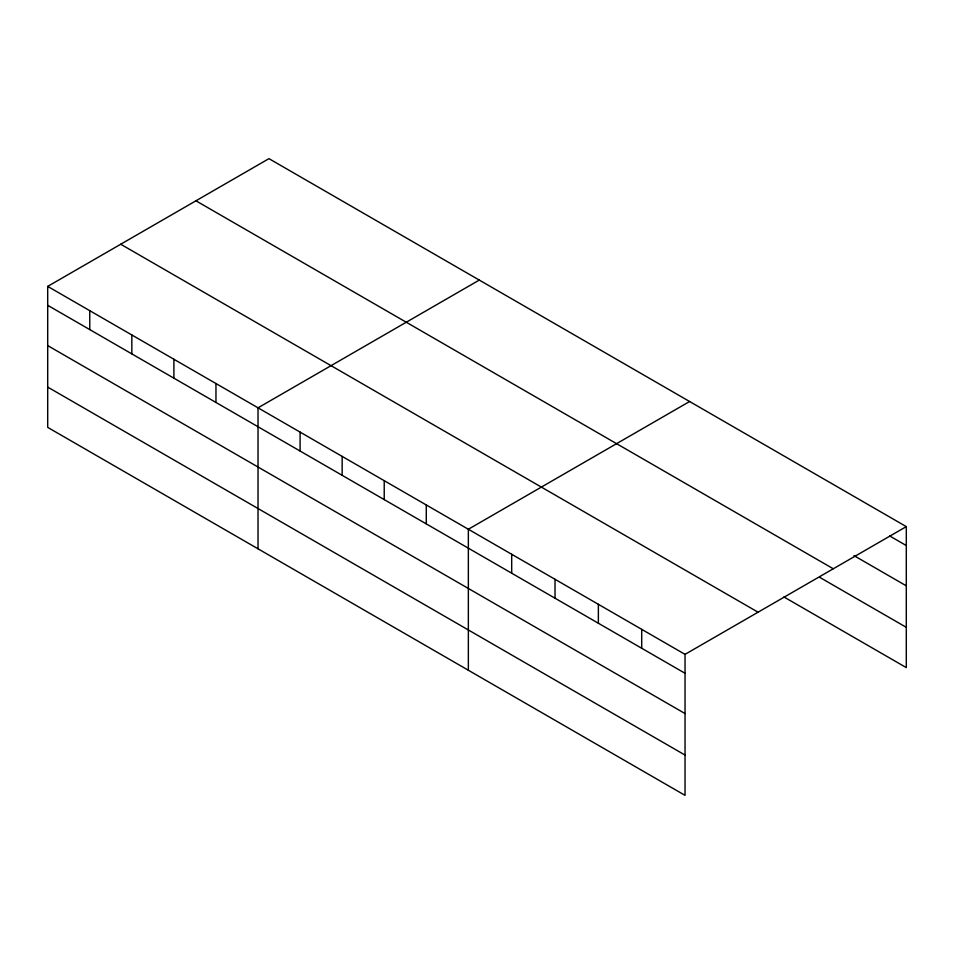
<?xml version="1.0" encoding="UTF-8"?>
<svg xmlns="http://www.w3.org/2000/svg" width="954" height="954" viewBox="0 0 954 954"><rect width="100%" height="100%" fill="white"/><g stroke="black" fill="none" stroke-linecap="round" stroke-linejoin="round"><path stroke-width="1.43" d="M47.7 286.391L685.044 654.361L685.044 795.35L47.7 427.38L47.7 286.391L268.956 158.65L906.3 526.62L906.3 667.609L783.926 596.954M479.278 280.082L258.021 407.823L258.021 548.812M689.599 401.515L468.354 529.255L468.354 670.233M685.044 654.361L906.3 526.62M889.724 535.981L906.3 545.545M854.033 555.657L906.3 585.828M195.94 200.805L833.283 568.775M819.617 577.289L906.3 627.327M120.717 244.236L758.06 612.206M47.7 305.316L685.044 673.285M47.7 345.598L685.044 713.568M47.7 387.097L685.044 755.067M641.708 629.342L641.708 648.267M598.373 604.311L598.373 623.236M555.025 579.293L555.025 598.218M511.69 554.274L511.69 573.199M426.283 504.964L426.283 523.889M384.223 480.673L384.223 499.598M342.152 456.394L342.152 475.319M300.093 432.102L300.093 451.027M215.962 383.532L215.962 402.457M173.89 359.253L173.89 378.178M131.831 334.961L131.831 353.886M89.759 310.682L89.759 329.595"/></g></svg>
